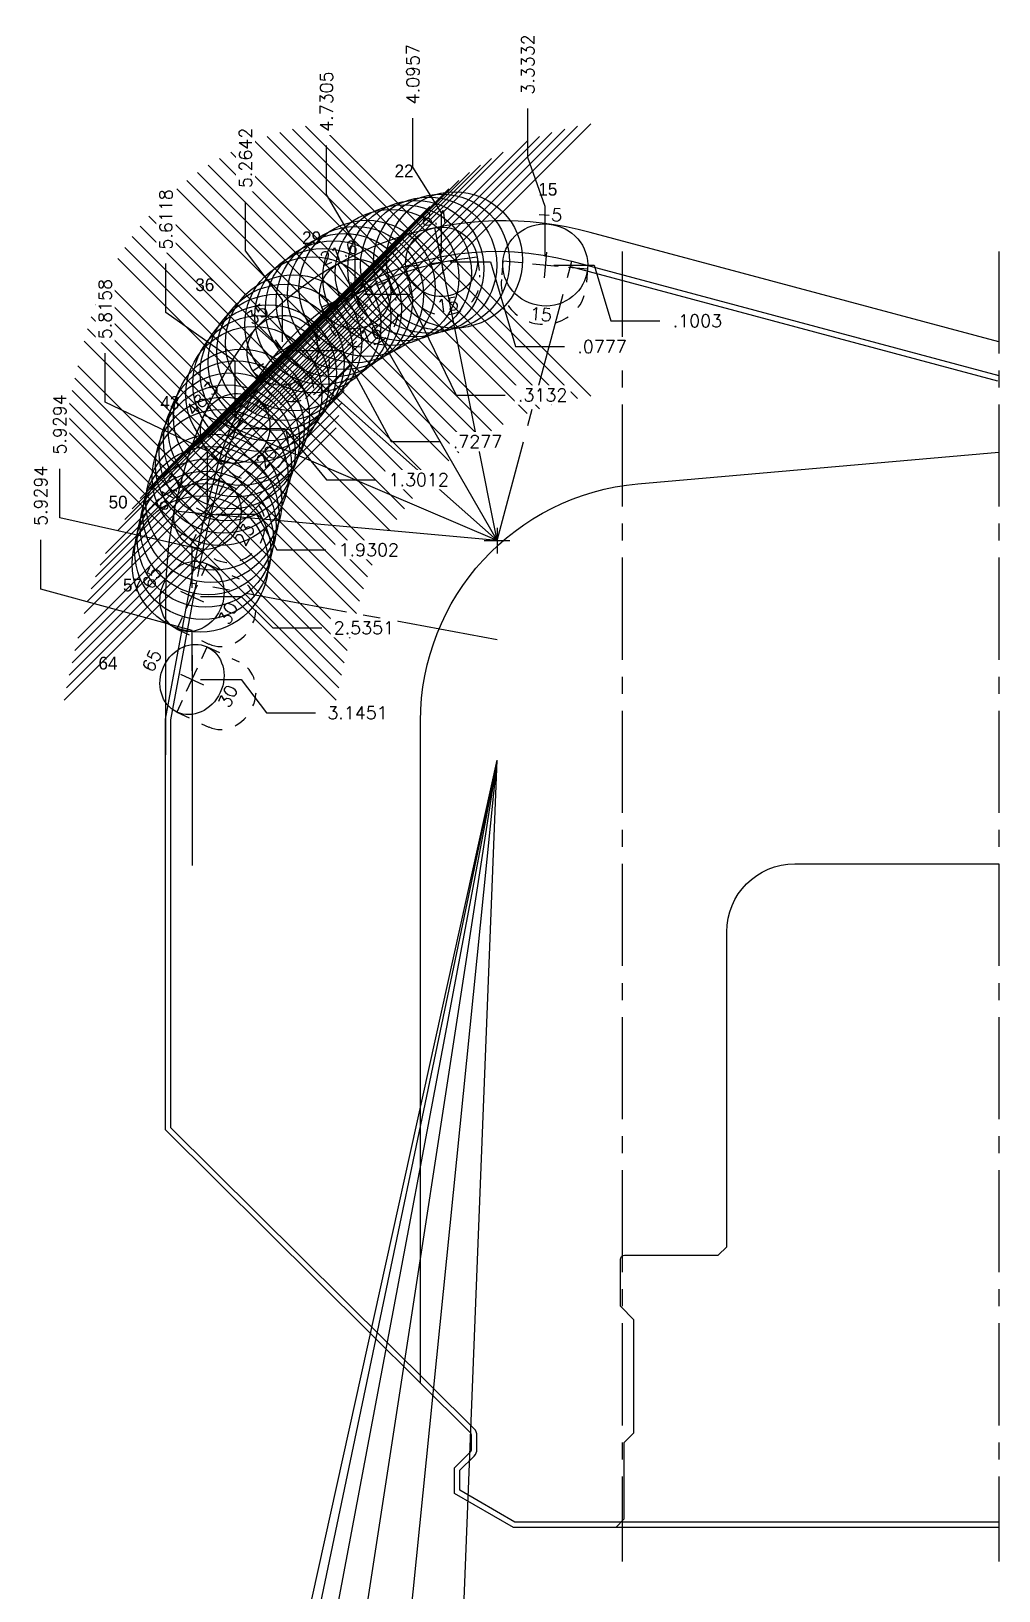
# Model space of a CAD drawing. Extents: x 34 to 150, y -20 to 22.
# Drawn here: x 133.96 to 141.08, y -10.35 to 1.11 of the extents above; entities that cross this region are included whole.
import ezdxf
from ezdxf.enums import TextEntityAlignment as Align

# ---------------------------------------------------------------- set-up
doc = ezdxf.new("R2010")
doc.units = 0
doc.header["$MEASUREMENT"] = 0
doc.header["$PDMODE"] = 35
doc.linetypes.add('CENTER2', pattern=[1.125, 0.75, -0.125, 0.125, -0.125])
doc.linetypes.add('HIDDEN2', pattern=[0.1875, 0.125, -0.0625])
doc.layers.get('0').update_dxf_attribs({"linetype": 'CONTINUOUS'})
doc.layers.get('Defpoints').update_dxf_attribs({"color": 10, "linetype": 'CONTINUOUS'})
doc.layers.add('Blade6', color=190, linetype='CONTINUOUS', true_color=0x7f00ff)
for name, color, linetype in [('CDG-37977R1', 7, 'CONTINUOUS'), ('CLine', 5, 'CENTER2'), ('Dims', 4, 'CONTINUOUS'), ('TEXT', 3, 'CONTINUOUS')]:
    doc.layers.add(name, color=color, linetype=linetype)
doc.styles.add('RomanS', font='romans')
doc.dimstyles.get("Standard").update_dxf_attribs({"dimtxt": 0.094, "dimasz": 0.18, "dimexe": 0.0625, "dimexo": 0.0625, "dimgap": 0.09, "dimtad": 0, "dimtih": 1, "dimtoh": 1, "dimdec": 4, "dimzin": 4, "dimdsep": 46, "dimtxsty": 'RomanS', "dimcen": 0.09, "dimazin": 1, "dimtfac": 1, "dimtdec": 4, "dimtofl": 0, "dimtmove": 0, "dimatfit": 1, "dimfxl": 1, "dimtfill": 1, "dimtolj": 1, "dimtzin": 0, "dimarcsym": 0})

# ---------------------------------------------------------------- blocks, each defined once
blk = doc.blocks.new('CMark')
at = {"layer": 'CLine'}
for p, q in [((-0.094, 0), (0.094, 0)), ((0, 0.094), (0, -0.094))]:
    blk.add_line(p, q, dxfattribs=at)
blk = doc.blocks.new('1313@15')
for p, q in [((-0.17, 0), (-0.265, 0)), ((0.171, 0), (0.264, 0))]:
    blk.add_line(p, q)
at = {"color": 8, "linetype": 'HIDDEN2', "ltscale": 0.5}
blk.add_line((-0.265, 0), (-0.265, -0.135), dxfattribs=at)
at = {"color": 8, "linetype": 'HIDDEN2', "ltscale": 0.5, "flags": 128}
blk.add_lwpolyline([(0.264, 0), (0.264, -0.135)], dxfattribs=at)
blk.add_ellipse((0, 0), major_axis=(0.264, 0), ratio=0.965926)
at = {"color": 8, "linetype": 'HIDDEN2', "ltscale": 0.5}
blk.add_ellipse((0, -0.135), major_axis=(0.264, 0), ratio=0.965926, start_param=3.141593, end_param=6.283185, dxfattribs=at)
blk.add_blockref('CMark', (0, 0))
at = {"style": 'RomanS'}
blk.add_text('15', height=0.094, dxfattribs=at).set_placement((0, -0.318), align=Align.MIDDLE_CENTER)
blk.add_attdef('ANG', text='', height=0.094, dxfattribs=at).set_placement((0, 0.251), align=Align.BOTTOM_CENTER)
blk = doc.blocks.new('1313@16')
for p, q in [((-0.17, 0), (-0.265, 0)), ((0.171, 0), (0.264, 0))]:
    blk.add_line(p, q)
at = {"color": 8, "linetype": 'HIDDEN2', "ltscale": 0.5}
blk.add_line((-0.265, 0), (-0.265, -0.143), dxfattribs=at)
at = {"color": 8, "linetype": 'HIDDEN2', "ltscale": 0.5, "flags": 128}
blk.add_lwpolyline([(0.264, 0), (0.264, -0.143)], dxfattribs=at)
blk.add_ellipse((0, 0), major_axis=(0.264, 0), ratio=0.961262)
at = {"color": 8, "linetype": 'HIDDEN2', "ltscale": 0.5}
blk.add_ellipse((0, -0.143), major_axis=(0.264, 0), ratio=0.961262, start_param=3.141593, end_param=6.283185, dxfattribs=at)
blk.add_blockref('CMark', (0, 0))
at = {"style": 'RomanS'}
blk.add_text('16', height=0.094, dxfattribs=at).set_placement((0, -0.318), align=Align.MIDDLE_CENTER)
blk.add_attdef('ANG', text='', height=0.094, dxfattribs=at).set_placement((0, 0.251), align=Align.BOTTOM_CENTER)
blk = doc.blocks.new('1313@17')
for p, q in [((-0.17, 0), (-0.265, 0)), ((0.171, 0), (0.264, 0))]:
    blk.add_line(p, q)
at = {"color": 8, "linetype": 'HIDDEN2', "ltscale": 0.5}
blk.add_line((-0.265, 0), (-0.265, -0.152), dxfattribs=at)
at = {"color": 8, "linetype": 'HIDDEN2', "ltscale": 0.5, "flags": 128}
blk.add_lwpolyline([(0.264, 0), (0.264, -0.152)], dxfattribs=at)
blk.add_ellipse((0, 0), major_axis=(0.264, 0), ratio=0.956305)
at = {"color": 8, "linetype": 'HIDDEN2', "ltscale": 0.5}
blk.add_ellipse((0, -0.152), major_axis=(0.264, 0), ratio=0.92388, start_param=3.141593, end_param=6.283185, dxfattribs=at)
blk.add_blockref('CMark', (0, 0))
at = {"style": 'RomanS'}
blk.add_text('17', height=0.094, dxfattribs=at).set_placement((0, -0.311), align=Align.MIDDLE_CENTER)
blk.add_attdef('ANG', text='', height=0.094, dxfattribs=at).set_placement((0, 0.251), align=Align.BOTTOM_CENTER)
blk = doc.blocks.new('1313@20')
for p, q in [((-0.17, 0), (-0.265, 0)), ((0.171, 0), (0.264, 0))]:
    blk.add_line(p, q)
at = {"color": 8, "linetype": 'HIDDEN2', "ltscale": 0.5}
blk.add_line((-0.265, 0), (-0.265, -0.178), dxfattribs=at)
at = {"color": 8, "linetype": 'HIDDEN2', "ltscale": 0.5, "flags": 128}
blk.add_lwpolyline([(0.264, 0), (0.264, -0.178)], dxfattribs=at)
blk.add_ellipse((0, 0), major_axis=(0.264, 0), ratio=0.939693)
at = {"color": 8, "linetype": 'HIDDEN2', "ltscale": 0.5}
blk.add_ellipse((0, -0.178), major_axis=(0.264, 0), ratio=0.939693, start_param=3.141593, end_param=6.283185, dxfattribs=at)
blk.add_blockref('CMark', (0, 0))
at = {"style": 'RomanS'}
blk.add_text('20', height=0.094, dxfattribs=at).set_placement((0, -0.311), align=Align.MIDDLE_CENTER)
blk.add_attdef('ANG', text='', height=0.094, dxfattribs=at).set_placement((0, 0.251), align=Align.BOTTOM_CENTER)
blk = doc.blocks.new('1313@23')
for p, q in [((-0.17, 0), (-0.265, 0)), ((0.171, 0), (0.264, 0))]:
    blk.add_line(p, q)
at = {"color": 8, "linetype": 'HIDDEN2', "ltscale": 0.5}
blk.add_line((-0.265, 0), (-0.265, -0.199), dxfattribs=at)
at = {"color": 8, "linetype": 'HIDDEN2', "ltscale": 0.5, "flags": 128}
blk.add_lwpolyline([(0.264, 0), (0.264, -0.199)], dxfattribs=at)
blk.add_ellipse((0, 0), major_axis=(0.264, 0), ratio=0.920505)
at = {"color": 8, "linetype": 'HIDDEN2', "ltscale": 0.5}
blk.add_ellipse((0, -0.199), major_axis=(0.264, 0), ratio=0.92388, start_param=3.141593, end_param=6.283185, dxfattribs=at)
blk.add_blockref('CMark', (0, 0))
at = {"style": 'RomanS'}
blk.add_text('23', height=0.094, dxfattribs=at).set_placement((0, -0.311), align=Align.MIDDLE_CENTER)
blk.add_attdef('ANG', text='', height=0.094, dxfattribs=at).set_placement((0, 0.251), align=Align.BOTTOM_CENTER)
blk = doc.blocks.new('*D510')
at = {"layer": 'Defpoints', "color": 0, "transparency": 16777216}
for p in [(136.77, 0.472), (141.076, -0.507), (136.98, -0.585)]:
    blk.add_point(p, dxfattribs=at)
at = {"layer": 'Dims', "color": 0, "lineweight": -2, "transparency": 16777216}
for p, q in [((136.77, 0.112), (136.77, 0.472)), ((136.98, -0.225), (136.77, 0.112)), ((136.98, -0.523), (136.98, -0.225))]:
    blk.add_line(p, q, dxfattribs=at)
at = {"layer": 'Dims', "color": 0, "transparency": 16777216, "insert": (136.77, 0.794), "char_height": 0.094, "attachment_point": 5, "rotation": 90, "style": 'RomanS', "bg_fill": 3, "box_fill_scale": 1.25, "bg_fill_color": 256, "bg_fill_true_color": 13158600, "bg_fill_transparency": 0}
blk.add_mtext('\\A1;4.0957', dxfattribs=at)
blk = doc.blocks.new('*D511')
at = {"layer": 'Defpoints', "color": 0, "transparency": 16777216}
for p in [(136.135, 0.27), (141.076, -0.507), (136.346, -0.821)]:
    blk.add_point(p, dxfattribs=at)
at = {"layer": 'Dims', "color": 0, "lineweight": -2, "transparency": 16777216}
for p, q in [((136.135, -0.09), (136.135, 0.27)), ((136.346, -0.45), (136.135, -0.09)), ((136.346, -0.758), (136.346, -0.45))]:
    blk.add_line(p, q, dxfattribs=at)
at = {"layer": 'Dims', "color": 0, "transparency": 16777216, "insert": (136.135, 0.593), "char_height": 0.094, "attachment_point": 5, "rotation": 90, "style": 'RomanS', "bg_fill": 3, "box_fill_scale": 1.25, "bg_fill_color": 256, "bg_fill_true_color": 13158600, "bg_fill_transparency": 0}
blk.add_mtext('\\A1;4.7305', dxfattribs=at)
blk = doc.blocks.new('*D512')
at = {"layer": 'Defpoints', "color": 0, "transparency": 16777216}
for p in [(135.54, -0.144), (141.076, -0.507), (135.812, -1.235)]:
    blk.add_point(p, dxfattribs=at)
at = {"layer": 'Dims', "color": 0, "lineweight": -2, "transparency": 16777216}
for p, q in [((135.54, -0.504), (135.54, -0.144)), ((135.812, -0.864), (135.54, -0.504)), ((135.812, -1.173), (135.812, -0.864))]:
    blk.add_line(p, q, dxfattribs=at)
at = {"layer": 'Dims', "color": 0, "transparency": 16777216, "insert": (135.54, 0.179), "char_height": 0.094, "attachment_point": 5, "rotation": 90, "style": 'RomanS', "bg_fill": 3, "box_fill_scale": 1.25, "bg_fill_color": 256, "bg_fill_true_color": 13158600, "bg_fill_transparency": 0}
blk.add_mtext('\\A1;5.2642', dxfattribs=at)
blk = doc.blocks.new('*D513')
at = {"layer": 'Defpoints', "color": 0, "transparency": 16777216}
for p in [(141.076, -0.507), (134.955, -0.596), (135.464, -1.809)]:
    blk.add_point(p, dxfattribs=at)
at = {"layer": 'Dims', "color": 0, "lineweight": -2, "transparency": 16777216}
for p, q in [((134.955, -0.956), (134.955, -0.596)), ((135.464, -1.316), (134.955, -0.956)), ((135.464, -1.746), (135.464, -1.316))]:
    blk.add_line(p, q, dxfattribs=at)
at = {"layer": 'Dims', "color": 0, "transparency": 16777216, "insert": (134.955, -0.273), "char_height": 0.094, "attachment_point": 5, "rotation": 90, "style": 'RomanS', "bg_fill": 3, "box_fill_scale": 1.25, "bg_fill_color": 256, "bg_fill_true_color": 13158600, "bg_fill_transparency": 0}
blk.add_mtext('\\A1;5.6118', dxfattribs=at)
blk = doc.blocks.new('*D514')
at = {"layer": 'Defpoints', "color": 0, "transparency": 16777216}
for p in [(141.076, -0.507), (134.508, -1.255), (135.26, -2.438)]:
    blk.add_point(p, dxfattribs=at)
at = {"layer": 'Dims', "color": 0, "lineweight": -2, "transparency": 16777216}
for p, q in [((134.508, -1.615), (134.508, -1.255)), ((135.26, -1.975), (134.508, -1.615)), ((135.26, -2.375), (135.26, -1.975))]:
    blk.add_line(p, q, dxfattribs=at)
at = {"layer": 'Dims', "color": 0, "transparency": 16777216, "insert": (134.508, -0.932), "char_height": 0.094, "attachment_point": 5, "rotation": 90, "style": 'RomanS', "bg_fill": 3, "box_fill_scale": 1.25, "bg_fill_color": 256, "bg_fill_true_color": 13158600, "bg_fill_transparency": 0}
blk.add_mtext('\\A1;5.8158', dxfattribs=at)
blk = doc.blocks.new('*D515')
at = {"layer": 'Defpoints', "color": 0, "transparency": 16777216}
for p in [(141.076, -0.507), (136.98, -0.585), (137.884, -1.207)]:
    blk.add_point(p, dxfattribs=at)
at = {"layer": 'Dims', "color": 0, "lineweight": -2, "transparency": 16777216}
for p, q in [((137.043, -0.585), (137.34, -0.585)), ((137.34, -0.585), (137.524, -1.207)), ((137.524, -1.207), (137.884, -1.207))]:
    blk.add_line(p, q, dxfattribs=at)
at = {"layer": 'Dims', "color": 0, "transparency": 16777216, "insert": (138.16, -1.207), "char_height": 0.094, "attachment_point": 5, "style": 'RomanS', "bg_fill": 3, "box_fill_scale": 1.25, "bg_fill_color": 256, "bg_fill_true_color": 13158600, "bg_fill_transparency": 0}
blk.add_mtext('\\A1;.0777', dxfattribs=at)
blk = doc.blocks.new('*D516')
at = {"layer": 'Defpoints', "color": 0, "transparency": 16777216}
for p in [(141.076, -0.507), (136.346, -0.821), (137.448, -1.563)]:
    blk.add_point(p, dxfattribs=at)
at = {"layer": 'Dims', "color": 0, "lineweight": -2, "transparency": 16777216}
for p, q in [((136.408, -0.821), (136.728, -0.821)), ((136.728, -0.821), (137.088, -1.563)), ((137.088, -1.563), (137.448, -1.563))]:
    blk.add_line(p, q, dxfattribs=at)
at = {"layer": 'Dims', "color": 0, "transparency": 16777216, "insert": (137.724, -1.563), "char_height": 0.094, "attachment_point": 5, "style": 'RomanS', "bg_fill": 3, "box_fill_scale": 1.25, "bg_fill_color": 256, "bg_fill_true_color": 13158600, "bg_fill_transparency": 0}
blk.add_mtext('\\A1;.3132', dxfattribs=at)
blk = doc.blocks.new('*D517')
at = {"layer": 'Defpoints', "color": 0, "transparency": 16777216}
for p in [(141.076, -0.507), (135.812, -1.235), (136.97, -1.905)]:
    blk.add_point(p, dxfattribs=at)
at = {"layer": 'Dims', "color": 0, "lineweight": -2, "transparency": 16777216}
for p, q in [((135.874, -1.235), (136.25, -1.235)), ((136.25, -1.235), (136.61, -1.905)), ((136.61, -1.905), (136.97, -1.905))]:
    blk.add_line(p, q, dxfattribs=at)
at = {"layer": 'Dims', "color": 0, "transparency": 16777216, "insert": (137.245, -1.905), "char_height": 0.094, "attachment_point": 5, "style": 'RomanS', "bg_fill": 3, "box_fill_scale": 1.25, "bg_fill_color": 256, "bg_fill_true_color": 13158600, "bg_fill_transparency": 0}
blk.add_mtext('\\A1;.7277', dxfattribs=at)
blk = doc.blocks.new('*D518')
at = {"layer": 'Defpoints', "color": 0, "transparency": 16777216}
for p in [(141.076, -0.507), (135.464, -1.809), (136.496, -2.185)]:
    blk.add_point(p, dxfattribs=at)
at = {"layer": 'Dims', "color": 0, "lineweight": -2, "transparency": 16777216}
for p, q in [((135.527, -1.809), (135.824, -1.809)), ((135.824, -1.809), (136.136, -2.185)), ((136.136, -2.185), (136.496, -2.185))]:
    blk.add_line(p, q, dxfattribs=at)
at = {"layer": 'Dims', "color": 0, "transparency": 16777216, "insert": (136.813, -2.185), "char_height": 0.094, "attachment_point": 5, "style": 'RomanS', "bg_fill": 3, "box_fill_scale": 1.25, "bg_fill_color": 256, "bg_fill_true_color": 13158600, "bg_fill_transparency": 0}
blk.add_mtext('\\A1;1.3012', dxfattribs=at)
blk = doc.blocks.new('*D519')
at = {"layer": 'Defpoints', "color": 0, "transparency": 16777216}
for p in [(141.076, -0.507), (135.26, -2.438), (136.13, -2.7)]:
    blk.add_point(p, dxfattribs=at)
at = {"layer": 'Dims', "color": 0, "lineweight": -2, "transparency": 16777216}
for p, q in [((135.323, -2.438), (135.62, -2.438)), ((135.62, -2.438), (135.77, -2.7)), ((135.77, -2.7), (136.13, -2.7))]:
    blk.add_line(p, q, dxfattribs=at)
at = {"layer": 'Dims', "color": 0, "transparency": 16777216, "insert": (136.446, -2.7), "char_height": 0.094, "attachment_point": 5, "style": 'RomanS', "bg_fill": 3, "box_fill_scale": 1.25, "bg_fill_color": 256, "bg_fill_true_color": 13158600, "bg_fill_transparency": 0}
blk.add_mtext('\\A1;1.9302', dxfattribs=at)
blk = doc.blocks.new('1313@30')
for p, q in [((-0.17, 0), (-0.265, 0)), ((0.171, 0), (0.264, 0))]:
    blk.add_line(p, q)
at = {"color": 8, "linetype": 'HIDDEN2', "ltscale": 0.5}
blk.add_line((-0.265, 0), (-0.265, -0.26), dxfattribs=at)
at = {"color": 8, "linetype": 'HIDDEN2', "ltscale": 0.5, "flags": 128}
blk.add_lwpolyline([(0.264, 0), (0.264, -0.26)], dxfattribs=at)
blk.add_ellipse((0, 0), major_axis=(0.264, 0), ratio=0.866025)
at = {"color": 8, "linetype": 'HIDDEN2', "ltscale": 0.5}
blk.add_ellipse((0, -0.26), major_axis=(0.264, 0), ratio=0.866025, start_param=3.141593, end_param=6.283185, dxfattribs=at)
blk.add_blockref('CMark', (0, 0))
at = {"style": 'RomanS'}
blk.add_text('30', height=0.094, dxfattribs=at).set_placement((0, -0.292), align=Align.MIDDLE_CENTER)
blk.add_attdef('ANG', text='', height=0.094, dxfattribs=at).set_placement((0, 0.251), align=Align.BOTTOM_CENTER)
blk = doc.blocks.new('*D560')
at = {"layer": 'Defpoints', "color": 0, "transparency": 16777216}
for p in [(141.076, -0.507), (134.175, -2.104), (135.147, -3.043)]:
    blk.add_point(p, dxfattribs=at)
at = {"layer": 'Dims', "color": 0, "lineweight": -2, "transparency": 16777216}
for p, q in [((134.175, -2.464), (134.175, -2.104)), ((135.147, -2.683), (134.175, -2.464)), ((135.147, -2.98), (135.147, -2.683))]:
    blk.add_line(p, q, dxfattribs=at)
at = {"layer": 'Dims', "color": 0, "transparency": 16777216, "insert": (134.175, -1.779), "char_height": 0.094, "attachment_point": 5, "rotation": 90, "style": 'RomanS', "bg_fill": 3, "box_fill_scale": 1.25, "bg_fill_color": 256, "bg_fill_true_color": 13158600, "bg_fill_transparency": 0}
blk.add_mtext('\\A1;5.9294', dxfattribs=at)
blk = doc.blocks.new('*D561')
at = {"layer": 'Defpoints', "color": 0, "transparency": 16777216}
for p in [(141.076, -0.507), (134.035, -2.628), (135.147, -3.653)]:
    blk.add_point(p, dxfattribs=at)
at = {"layer": 'Dims', "color": 0, "lineweight": -2, "transparency": 16777216}
for p, q in [((134.035, -2.988), (134.035, -2.628)), ((135.147, -3.293), (134.035, -2.988)), ((135.147, -3.59), (135.147, -3.293))]:
    blk.add_line(p, q, dxfattribs=at)
at = {"layer": 'Dims', "color": 0, "transparency": 16777216, "insert": (134.035, -2.303), "char_height": 0.094, "attachment_point": 5, "rotation": 90, "style": 'RomanS', "bg_fill": 3, "box_fill_scale": 1.25, "bg_fill_color": 256, "bg_fill_true_color": 13158600, "bg_fill_transparency": 0}
blk.add_mtext('\\A1;5.9294', dxfattribs=at)
blk = doc.blocks.new('*D562')
at = {"layer": 'Defpoints', "color": 0, "transparency": 16777216}
for p in [(141.076, -0.507), (135.147, -3.043), (136.1, -3.273)]:
    blk.add_point(p, dxfattribs=at)
at = {"layer": 'Dims', "color": 0, "lineweight": -2, "transparency": 16777216}
for p, q in [((135.209, -3.043), (135.507, -3.043)), ((135.507, -3.043), (135.74, -3.273)), ((135.74, -3.273), (136.1, -3.273))]:
    blk.add_line(p, q, dxfattribs=at)
at = {"layer": 'Dims', "color": 0, "transparency": 16777216, "insert": (136.41, -3.273), "char_height": 0.094, "attachment_point": 5, "style": 'RomanS', "bg_fill": 3, "box_fill_scale": 1.25, "bg_fill_color": 256, "bg_fill_true_color": 13158600, "bg_fill_transparency": 0}
blk.add_mtext('\\A1;2.5351', dxfattribs=at)
blk = doc.blocks.new('*D563')
at = {"layer": 'Defpoints', "color": 0, "transparency": 16777216}
for p in [(141.076, -0.507), (135.147, -3.653), (136.054, -3.897)]:
    blk.add_point(p, dxfattribs=at)
at = {"layer": 'Dims', "color": 0, "lineweight": -2, "transparency": 16777216}
for p, q in [((135.209, -3.653), (135.507, -3.653)), ((135.507, -3.653), (135.694, -3.897)), ((135.694, -3.897), (136.054, -3.897))]:
    blk.add_line(p, q, dxfattribs=at)
at = {"layer": 'Dims', "color": 0, "transparency": 16777216, "insert": (136.363, -3.897), "char_height": 0.094, "attachment_point": 5, "style": 'RomanS', "bg_fill": 3, "box_fill_scale": 1.25, "bg_fill_color": 256, "bg_fill_true_color": 13158600, "bg_fill_transparency": 0}
blk.add_mtext('\\A1;3.1451', dxfattribs=at)
blk = doc.blocks.new('1613@15')
for p, q in [((-0.17, 0), (-0.312, 0)), ((0.171, 0), (0.312, 0))]:
    blk.add_line(p, q)
at = {"color": 8, "linetype": 'HIDDEN2', "ltscale": 0.5}
blk.add_line((-0.312, 0), (-0.312, -0.135), dxfattribs=at)
at = {"color": 8, "linetype": 'HIDDEN2', "ltscale": 0.5, "flags": 128}
blk.add_lwpolyline([(0.312, 0), (0.312, -0.135)], dxfattribs=at)
blk.add_ellipse((0, 0), major_axis=(-0.312, 0), ratio=0.965926, start_param=-3.141592653589793, end_param=3.141592653589793)
at = {"color": 8, "linetype": 'HIDDEN2', "ltscale": 0.5}
blk.add_ellipse((0, -0.135), major_axis=(-0.312, 0), ratio=0.965926, start_param=0, end_param=3.141593, dxfattribs=at)
blk.add_blockref('CMark', (0, 0))
at = {"style": 'RomanS'}
blk.add_text('15', height=0.094, dxfattribs=at).set_placement((0, -0.364), align=Align.MIDDLE_CENTER)
blk.add_attdef('ANG', text='', height=0.094, dxfattribs=at).set_placement((0, 0.298), align=Align.BOTTOM_CENTER)
blk = doc.blocks.new('*D570')
at = {"layer": 'Defpoints', "color": 0, "transparency": 16777216}
for p in [(137.615, 0.542), (141.076, -0.507), (137.743, -0.608)]:
    blk.add_point(p, dxfattribs=at)
at = {"layer": 'Dims', "color": 0, "lineweight": -2, "transparency": 16777216}
for p, q in [((137.615, 0.182), (137.615, 0.542)), ((137.743, -0.178), (137.615, 0.182)), ((137.743, -0.545), (137.743, -0.178))]:
    blk.add_line(p, q, dxfattribs=at)
at = {"layer": 'Dims', "color": 0, "transparency": 16777216, "insert": (137.615, 0.865), "char_height": 0.094, "attachment_point": 5, "rotation": 90, "style": 'RomanS', "bg_fill": 3, "box_fill_scale": 1.25, "bg_fill_color": 256, "bg_fill_true_color": 13158600, "bg_fill_transparency": 0}
blk.add_mtext('\\A1;3.3332', dxfattribs=at)
blk = doc.blocks.new('*D571')
at = {"layer": 'Defpoints', "color": 0, "transparency": 16777216}
for p in [(141.076, -0.507), (137.743, -0.608), (138.585, -1.018)]:
    blk.add_point(p, dxfattribs=at)
at = {"layer": 'Dims', "color": 0, "lineweight": -2, "transparency": 16777216}
for p, q in [((137.805, -0.608), (138.103, -0.608)), ((138.103, -0.608), (138.225, -1.018)), ((138.225, -1.018), (138.585, -1.018))]:
    blk.add_line(p, q, dxfattribs=at)
at = {"layer": 'Dims', "color": 0, "transparency": 16777216, "insert": (138.861, -1.018), "char_height": 0.094, "attachment_point": 5, "style": 'RomanS', "bg_fill": 3, "box_fill_scale": 1.25, "bg_fill_color": 256, "bg_fill_true_color": 13158600, "bg_fill_transparency": 0}
blk.add_mtext('\\A1;.1003', dxfattribs=at)

msp = doc.modelspace()

# ---------------------------------------------------------------- linework, layer by layer
at = {"linetype": 'ByBlock', "flags": 128}
msp.add_lwpolyline([(136.82614, -8.82288), (136.82614, -3.95851, -0.38887873), (138.42361, -2.21517), (141.07614, -1.9831)], format="xyb", dxfattribs=at)
at = {"layer": 'Blade6'}
for q in [(136.93047, -0.33464), (136.21864, -0.60019), (135.6222, -1.06706), (135.23448, -1.71033), (135.0149, -2.41521)]:
    msp.add_line((137.38864, -2.6325), q, dxfattribs=at)
at = {"layer": 'CDG-37977R1', "color": 7, "linetype": 'Continuous', "flags": 128}
for points in [[(141.07614, -9.8825), (137.50915, -9.8825), (137.07614, -9.6325), (137.07614, -9.445), (137.19198, -9.32915, 0.19891237), (137.20114, -9.30706), (137.20114, -9.20801, 0.199913), (137.1919, -9.18583), (134.95114, -6.96226), (134.95114, -3.945), (135.13864, -2.945, -0.02112914), (135.3394, -2.07015, -0.4124498), (137.93863, -0.57991), (141.07614, -1.4206)], [(136.51957, -0.73725, -0.08177785), (137.17311, -0.55867)], [(135.96224, -1.11177, -0.08104073), (136.51957, -0.73725)], [(135.55342, -1.64295, -0.08089726), (135.96224, -1.11177)], [(135.33074, -2.25892, -0.00435385), (135.37797, -2.08074, -0.05673279), (135.55342, -1.64295)], [(135.18856, -2.89602, -0.01542111), (135.33074, -2.25892)], [(141.07614, -9.8425), (137.51987, -9.8425), (137.11614, -9.60941), (137.11614, -9.46157), (137.22027, -9.35744, 0.19891237), (137.24114, -9.30706), (137.24114, -9.20801, 0.199913), (137.22007, -9.15744), (134.99114, -6.9456), (134.99114, -3.94872), (135.17796, -2.95233, -0.00039591), (135.18103, -2.93585, -0.00039591)], [(138.26114, -9.8825), (138.32364, -9.82), (138.32364, -9.2575), (138.39379, -9.18735), (138.39379, -8.3564), (138.29489, -8.2575), (138.29489, -7.91375, -0.41421356), (138.32614, -7.8825), (139.01364, -7.8825), (139.07614, -7.82), (139.07614, -5.5075, -0.41421356), (139.57614, -5.0075), (141.07614, -5.0075)]]:
    msp.add_lwpolyline(points, format="xyb", dxfattribs=at)
msp.add_lwpolyline([(137.92827, -0.61854), (141.06578, -1.45924)], dxfattribs=at)
at = {"layer": 'CLine'}
for p, q in [((138.30724, -0.5075), (138.30724, -10.1325)), ((141.07614, -0.5075), (141.07614, -10.1325))]:
    msp.add_line(p, q, dxfattribs=at)
at = {"layer": 'CLine', "color": 1}
for p, q in [((137.38864, -2.6325), (137.93863, -0.57991)), ((137.38864, -3.36216), (135.13864, -2.945))]:
    msp.add_line(p, q, dxfattribs=at)
at = {"layer": 'CLine', "color": 1, "linetype": 'ByBlock', "flags": 128}
msp.add_lwpolyline([(141.07614, -1.17277), (138.07301, -0.36808, 0.29218049), (135.5272, -1.17442, 0.14845437), (134.95114, -3.07186), (134.95114, -4.20681)], format="xyb", dxfattribs=at)
at = {"layer": 'Dims'}
for p in [(135.15176, -14.37687), (135.26453, -14.40112), (135.4672, -14.4414), (135.81332, -14.50059), (136.34589, -14.56835), (136.98044, -14.61285)]:
    msp.add_line(p, (137.38864, -4.24588), dxfattribs=at)
at = {"layer": 'TEXT'}
msp.add_line((135.14674, -3.47347), (135.14674, -5.01845), dxfattribs=at)
for p in [(136.7923, -0.6346), (136.88607, -0.60897), (136.98093, -0.58775), (137.07668, -0.57097), (136.60885, -0.69881), (136.69983, -0.66456), (136.26602, -0.87552), (136.34838, -0.82554), (136.43296, -0.77942), (136.10867, -0.98662), (136.18606, -0.92925), (136.03401, -1.0475), (135.89364, -1.17915), (135.76611, -1.32306), (135.82822, -1.24963), (135.70746, -1.39926), (135.601, -1.55938), (135.65238, -1.4781), (135.51075, -1.72654), (135.4369, -1.89904), (135.47188, -1.81196), (135.40587, -1.98761), (135.37886, -2.07749), (135.3544, -2.1681), (135.30802, -2.34938), (135.28611, -2.44004), (135.26499, -2.53088), (135.22516, -2.71312), (135.24468, -2.62191), (135.20646, -2.80449)]:
    msp.add_point(p, dxfattribs=at)

# ---------------------------------------------------------------- block references
at = {"color": 200, "linetype": 'ByBlock'}
msp.add_blockref('CMark', (137.38864, -2.6325), dxfattribs=at)
at = {"layer": 'Blade6'}
for name, p, rotation, values in [('1313@15', (136.98043, -0.58522), 8.100000000000001, {'ANG': '8.1'}), ('1313@16', (136.3456, -0.82071), 21.6, {'ANG': '21.6'}), ('1313@17', (135.81194, -1.23521), 35, {'ANG': '35'}), ('1313@20', (135.46433, -1.80872), 48.3, {'ANG': '48.3'}), ('1313@23', (135.26038, -2.43768), 61.20000000000001, {'ANG': '61.2'}), ('1313@30', (135.14674, -3.65261), 65, {'ANG': '65'})]:
    msp.add_blockref(name, p, dxfattribs=dict(at, rotation=rotation)).add_auto_attribs(values)

# ---------------------------------------------------------------- next in the draw order: dimensions: what is measured, and where the dimension line sits
at = {"layer": 'Dims'}
dim = msp.add_ordinate_dim(feature_location=(136.98043, -0.58522), offset=(-0.21073, 1.05686), dtype=1, origin=(141.07614, -0.5075), dimstyle='Standard', dxfattribs=at)
dim.commit()
dim.dimension.update_dxf_attribs({"geometry": '*D510', "text_midpoint": (136.7697, 0.7944)})

# ---------------------------------------------------------------- next in the draw order: dimensions: what is measured, and where the dimension line sits
dim = msp.add_ordinate_dim(feature_location=(136.3456, -0.82071), offset=(-0.21014, 1.09118), dtype=1, origin=(141.07614, -0.5075), dimstyle='Standard', dxfattribs=at)
dim.commit()
dim.dimension.update_dxf_attribs({"geometry": '*D511', "text_midpoint": (136.13545, 0.59323)})

# ---------------------------------------------------------------- next in the draw order: dimensions: what is measured, and where the dimension line sits
dim = msp.add_ordinate_dim(feature_location=(135.81194, -1.23521), offset=(-0.27199, 1.09121), dtype=1, origin=(141.07614, -0.5075), dimstyle='Standard', dxfattribs=at)
dim.commit()
dim.dimension.update_dxf_attribs({"geometry": '*D512', "text_midpoint": (135.53995, 0.17876)})

# ---------------------------------------------------------------- next in the draw order: texts
at = {"layer": 'Blade6'}
msp.add_text('22', height=0.09375, dxfattribs=at).set_placement((136.63562, 0.03673))

# ---------------------------------------------------------------- next in the draw order: dimensions: what is measured, and where the dimension line sits
at = {"layer": 'Dims'}
dim = msp.add_ordinate_dim(feature_location=(135.46433, -1.80872), offset=(-0.50979, 1.21282), dtype=1, origin=(141.07614, -0.5075), dimstyle='Standard', dxfattribs=at)
dim.commit()
dim.dimension.update_dxf_attribs({"geometry": '*D513', "text_midpoint": (134.95454, -0.27315)})

# ---------------------------------------------------------------- next in the draw order: dimensions: what is measured, and where the dimension line sits
dim = msp.add_ordinate_dim(feature_location=(135.26038, -2.43768), offset=(-0.75247, 1.18287), dtype=1, origin=(141.07614, -0.5075), dimstyle='Standard', dxfattribs=at)
dim.commit()
dim.dimension.update_dxf_attribs({"geometry": '*D514', "text_midpoint": (134.50791, -0.93205)})

# ---------------------------------------------------------------- next in the draw order: dimensions: what is measured, and where the dimension line sits
dim = msp.add_ordinate_dim(feature_location=(136.98043, -0.58522), offset=(0.90376, -0.62177), dtype=0, origin=(141.07614, -0.5075), dimstyle='Standard', dxfattribs=at)
dim.commit()
dim.dimension.update_dxf_attribs({"geometry": '*D515', "text_midpoint": (138.15996, -1.20699)})

# ---------------------------------------------------------------- next in the draw order: dimensions: what is measured, and where the dimension line sits
dim = msp.add_ordinate_dim(feature_location=(136.3456, -0.82071), offset=(1.1026, -0.7423), dtype=0, origin=(141.07614, -0.5075), dimstyle='Standard', dxfattribs=at)
dim.commit()
dim.dimension.update_dxf_attribs({"geometry": '*D516', "text_midpoint": (137.72396, -1.56301)})

# ---------------------------------------------------------------- next in the draw order: dimensions: what is measured, and where the dimension line sits
dim = msp.add_ordinate_dim(feature_location=(135.81194, -1.23521), offset=(1.15764, -0.66938), dtype=0, origin=(141.07614, -0.5075), dimstyle='Standard', dxfattribs=at)
dim.commit()
dim.dimension.update_dxf_attribs({"geometry": '*D517', "text_midpoint": (137.24534, -1.90459)})

# ---------------------------------------------------------------- next in the draw order: dimensions: what is measured, and where the dimension line sits
dim = msp.add_ordinate_dim(feature_location=(135.46433, -1.80872), offset=(1.03213, -0.376), dtype=0, origin=(141.07614, -0.5075), dimstyle='Standard', dxfattribs=at)
dim.commit()
dim.dimension.update_dxf_attribs({"geometry": '*D518', "text_midpoint": (136.81251, -2.18472)})

# ---------------------------------------------------------------- next in the draw order: dimensions: what is measured, and where the dimension line sits
dim = msp.add_ordinate_dim(feature_location=(135.26038, -2.43768), offset=(0.86921, -0.26247), dtype=0, origin=(141.07614, -0.5075), dimstyle='Standard', dxfattribs=at)
dim.commit()
dim.dimension.update_dxf_attribs({"geometry": '*D519', "text_midpoint": (136.44564, -2.70015)})

# ---------------------------------------------------------------- next in the draw order: block references
at = {"layer": 'Blade6', "rotation": 65}
msp.add_blockref('1313@30', (135.14674, -3.04262), dxfattribs=at).add_auto_attribs({'ANG': '65'})

# ---------------------------------------------------------------- next in the draw order: dimensions: what is measured, and where the dimension line sits
at = {"layer": 'Dims'}
dim = msp.add_ordinate_dim(feature_location=(135.14674, -3.04262), offset=(-0.9714, 0.93878), dtype=1, origin=(141.07614, -0.5075), dimstyle='Standard', dxfattribs=at)
dim.commit()
dim.dimension.update_dxf_attribs({"geometry": '*D560', "text_midpoint": (134.17534, -1.77884)})

# ---------------------------------------------------------------- next in the draw order: dimensions: what is measured, and where the dimension line sits
dim = msp.add_ordinate_dim(feature_location=(135.14674, -3.65261), offset=(-1.11149, 1.02502), dtype=1, origin=(141.07614, -0.5075), dimstyle='Standard', dxfattribs=at)
dim.commit()
dim.dimension.update_dxf_attribs({"geometry": '*D561', "text_midpoint": (134.03524, -2.30259)})

# ---------------------------------------------------------------- next in the draw order: texts
at = {"layer": 'Blade6'}
for s, p in [('43', (134.91424, -1.66503)), ('50', (134.53412, -2.39624)), ('57', (134.63936, -3.00588)), ('64', (134.45927, -3.57961))]:
    msp.add_text(s, height=0.09375, dxfattribs=at).set_placement(p)

# ---------------------------------------------------------------- next in the draw order: dimensions: what is measured, and where the dimension line sits
at = {"layer": 'Dims'}
dim = msp.add_ordinate_dim(feature_location=(135.14674, -3.04262), offset=(0.95362, -0.23022), dtype=0, origin=(141.07614, -0.5075), dimstyle='Standard', dxfattribs=at)
dim.commit()
dim.dimension.update_dxf_attribs({"geometry": '*D562', "text_midpoint": (136.40969, -3.27284)})

# ---------------------------------------------------------------- next in the draw order: dimensions: what is measured, and where the dimension line sits
dim = msp.add_ordinate_dim(feature_location=(135.14674, -3.65261), offset=(0.90684, -0.24427), dtype=0, origin=(141.07614, -0.5075), dimstyle='Standard', dxfattribs=at)
dim.commit()
dim.dimension.update_dxf_attribs({"geometry": '*D563', "text_midpoint": (136.36291, -3.89688)})

# ---------------------------------------------------------------- next in the draw order: block references
at = {"layer": 'Blade6', "rotation": 355}
msp.add_blockref('1613@15', (137.74298, -0.60784), dxfattribs=at).add_auto_attribs({'ANG': '-5'})

# ---------------------------------------------------------------- next in the draw order: texts
at = {"layer": 'Blade6'}
for s, p in [('29', (135.95592, -0.45437)), ('36', (135.17124, -0.79957))]:
    msp.add_text(s, height=0.09375, dxfattribs=at).set_placement(p)

# ---------------------------------------------------------------- next in the draw order: dimensions: what is measured, and where the dimension line sits
at = {"layer": 'Dims'}
dim = msp.add_ordinate_dim(feature_location=(137.74298, -0.60784), offset=(-0.1275, 1.14991), dtype=1, origin=(141.07614, -0.5075), dimstyle='Standard', dxfattribs=at)
dim.commit()
dim.dimension.update_dxf_attribs({"geometry": '*D570', "text_midpoint": (137.61548, 0.86483)})

# ---------------------------------------------------------------- next in the draw order: texts
at = {"layer": 'Blade6'}
msp.add_text('15', height=0.09375, dxfattribs=at).set_placement((137.69217, -0.09791))

# ---------------------------------------------------------------- next in the draw order: dimensions: what is measured, and where the dimension line sits
at = {"layer": 'Dims'}
dim = msp.add_ordinate_dim(feature_location=(137.74298, -0.60784), offset=(0.84204, -0.41019), dtype=0, origin=(141.07614, -0.5075), dimstyle='Standard', dxfattribs=at)
dim.commit()
dim.dimension.update_dxf_attribs({"geometry": '*D571', "text_midpoint": (138.86078, -1.01804)})

doc.saveas('drawing.dxf')
